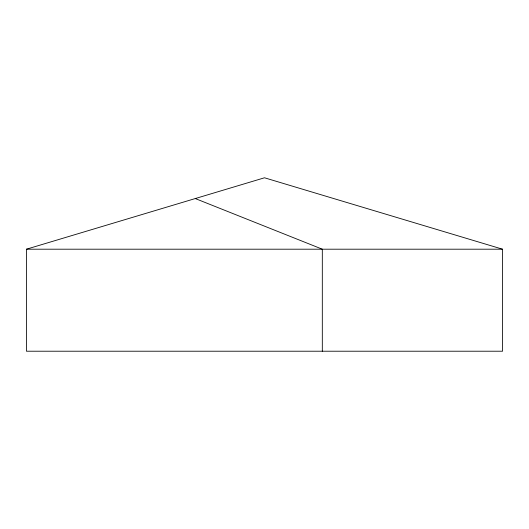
<?xml version="1.0" encoding="UTF-8"?>
<svg xmlns="http://www.w3.org/2000/svg" width="529" height="529" viewBox="0 0 529 529"><rect width="100%" height="100%" fill="white"/><g stroke="black" fill="none" stroke-linecap="round" stroke-linejoin="round"><path stroke-width="0.79" d="M26.45 249.199L264.5 177.784L502.55 249.199L502.55 351.216L26.45 351.216L26.45 249.199L502.55 249.199M195.274 198.554L322.313 249.199L322.313 351.216"/></g></svg>
